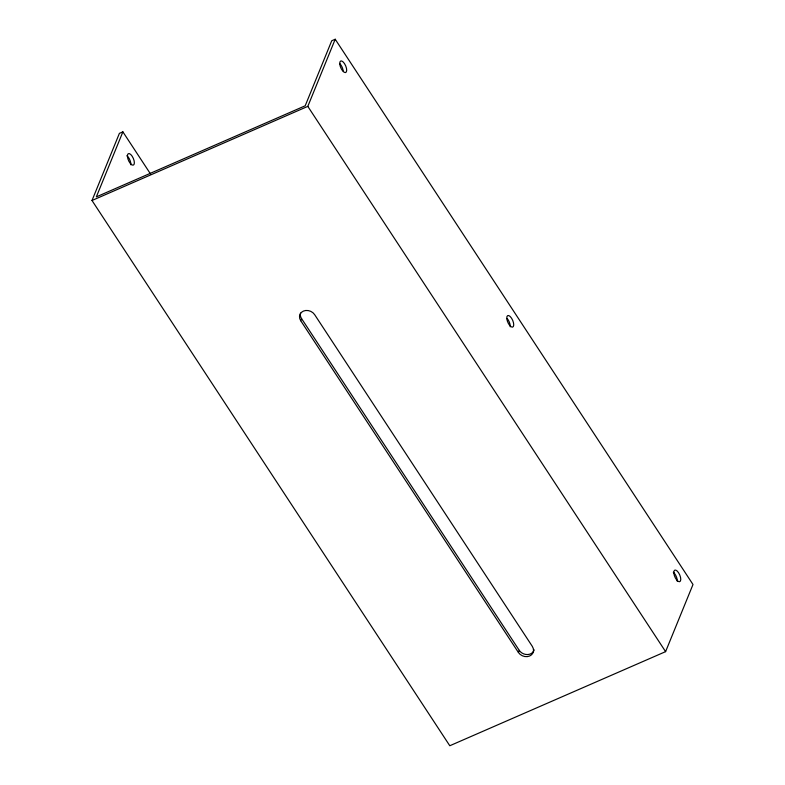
<?xml version="1.0" encoding="UTF-8"?>
<svg xmlns="http://www.w3.org/2000/svg" width="785" height="785" viewBox="0 0 785 785"><rect width="100%" height="100%" fill="white"/><g stroke="black" fill="none" stroke-linecap="round" stroke-linejoin="round"><path stroke-width="1.18" d="M122.882 131.851L96.339 196.878L305.188 105.798L331.731 40.771L335.205 39.25L692.998 584.501L665.601 651.638L449.795 745.75L92.002 200.499L119.398 133.362L122.882 131.851L150.455 173.868M92.002 200.499L307.808 106.377L335.205 39.25M300.714 320.702A8.37 7.036 22.2 0 1 303.363 311.105A8.37 7.036 22.2 0 1 314.638 314.638L532.328 646.389A8.37 7.036 22.2 0 1 529.679 655.995A8.37 7.036 22.2 0 1 518.404 652.463L300.714 320.702L301.568 318.612A8.37 7.036 22.2 0 1 300.557 313.078M518.404 652.463L519.258 650.363L301.568 318.612M307.808 106.377L665.601 651.638M534.192 649.823A8.37 7.036 22.2 0 1 527.54 654.553A8.37 7.036 22.2 0 1 519.258 650.363M126.895 155.685A6.27 2.63 66.4 0 1 130.859 164.811M673.304 572.206A6.27 2.63 66.4 0 1 677.259 581.342M507.169 318.524A6.27 2.63 66.4 0 1 510.221 326.776M340.131 63.958A6.27 2.63 66.4 0 1 343.173 70.964M673.844 573.187A6.27 2.63 66.4 0 0 679.447 581.724A6.27 2.63 66.4 0 0 678.574 572.736A6.27 2.63 66.4 0 0 673.844 573.187M506.806 318.622A6.27 2.63 66.4 0 0 512.409 327.159A6.27 2.63 66.4 0 0 511.535 318.17A6.27 2.63 66.4 0 0 506.806 318.622M339.768 64.066A6.27 2.63 66.4 0 0 345.371 72.593A6.27 2.63 66.4 0 0 344.497 63.605A6.27 2.63 66.4 0 0 339.768 64.066M127.445 156.657A6.27 2.63 66.4 0 0 133.038 165.193A6.27 2.63 66.4 0 0 132.165 156.205A6.27 2.63 66.4 0 0 127.445 156.657"/></g></svg>
